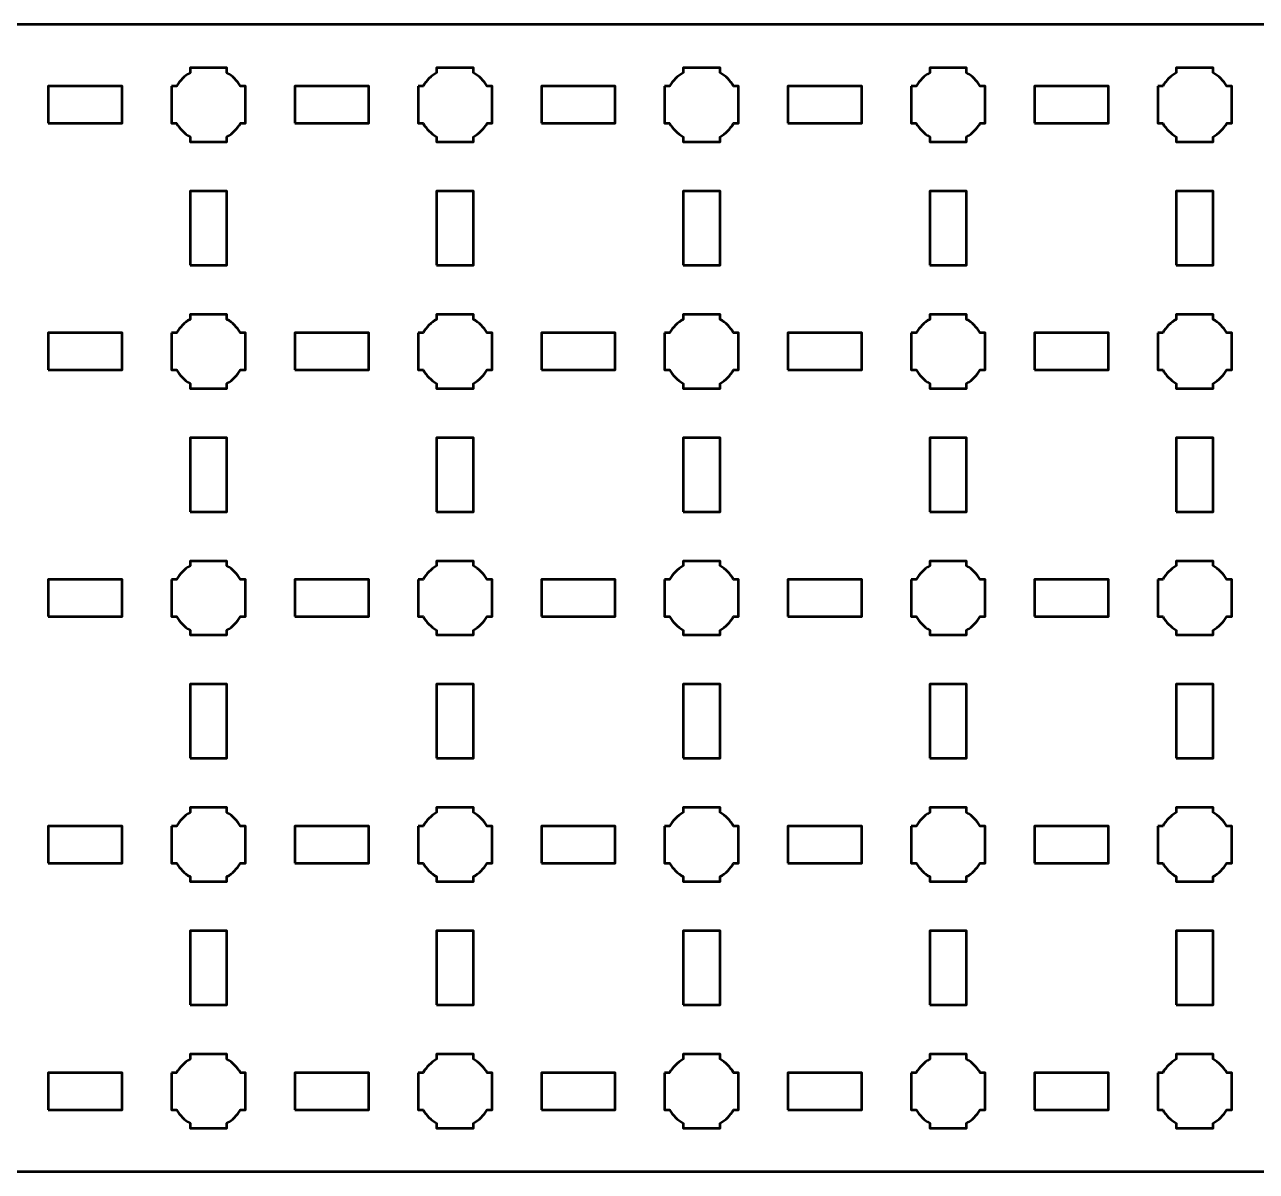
# Model space of a CAD drawing. Header units: centimetres. Extents: x -30.1 to 9.2, y -19.5 to -10.2.
# Drawn here: x -20.99 to -11, y -19.5 to -10.2 of the extents above; entities that cross this region are included whole.
import ezdxf

# ---------------------------------------------------------------- set-up
doc = ezdxf.new("R2010")
doc.units = ezdxf.units.CM
doc.header["$MEASUREMENT"] = 0
doc.layers.add('Layer 1', color=7, linetype='Continuous')

msp = doc.modelspace()

# ---------------------------------------------------------------- linework, layer by layer
at = {"layer": 'Layer 1', "color": 250, "lineweight": 53}
for points in [[(-20.8, -11), (-20.2, -11), (-20.2, -10.7), (-20.8, -10.7), (-20.8, -11)], [(-18.8, -11), (-18.2, -11), (-18.2, -10.7), (-18.8, -10.7), (-18.8, -11)], [(-16.8, -11), (-16.2, -11), (-16.2, -10.7), (-16.8, -10.7), (-16.8, -11)], [(-14.8, -11), (-14.2, -11), (-14.2, -10.7), (-14.8, -10.7), (-14.8, -11)], [(-12.8, -11), (-12.2, -11), (-12.2, -10.7), (-12.8, -10.7), (-12.8, -11)], [(-19.65, -12.15), (-19.35, -12.15), (-19.35, -11.55), (-19.65, -11.55), (-19.65, -12.15)], [(-17.65, -12.15), (-17.35, -12.15), (-17.35, -11.55), (-17.65, -11.55), (-17.65, -12.15)], [(-15.65, -12.15), (-15.35, -12.15), (-15.35, -11.55), (-15.65, -11.55), (-15.65, -12.15)], [(-13.65, -12.15), (-13.35, -12.15), (-13.35, -11.55), (-13.65, -11.55), (-13.65, -12.15)], [(-11.65, -12.15), (-11.35, -12.15), (-11.35, -11.55), (-11.65, -11.55), (-11.65, -12.15)], [(-20.8, -13), (-20.2, -13), (-20.2, -12.7), (-20.8, -12.7), (-20.8, -13)], [(-18.8, -13), (-18.2, -13), (-18.2, -12.7), (-18.8, -12.7), (-18.8, -13)], [(-16.8, -13), (-16.2, -13), (-16.2, -12.7), (-16.8, -12.7), (-16.8, -13)], [(-14.8, -13), (-14.2, -13), (-14.2, -12.7), (-14.8, -12.7), (-14.8, -13)], [(-12.8, -13), (-12.2, -13), (-12.2, -12.7), (-12.8, -12.7), (-12.8, -13)], [(-19.65, -14.15), (-19.35, -14.15), (-19.35, -13.55), (-19.65, -13.55), (-19.65, -14.15)], [(-17.65, -14.15), (-17.35, -14.15), (-17.35, -13.55), (-17.65, -13.55), (-17.65, -14.15)], [(-15.65, -14.15), (-15.35, -14.15), (-15.35, -13.55), (-15.65, -13.55), (-15.65, -14.15)], [(-13.65, -14.15), (-13.35, -14.15), (-13.35, -13.55), (-13.65, -13.55), (-13.65, -14.15)], [(-11.65, -14.15), (-11.35, -14.15), (-11.35, -13.55), (-11.65, -13.55), (-11.65, -14.15)], [(-20.8, -15), (-20.2, -15), (-20.2, -14.7), (-20.8, -14.7), (-20.8, -15)], [(-18.8, -15), (-18.2, -15), (-18.2, -14.7), (-18.8, -14.7), (-18.8, -15)], [(-16.8, -15), (-16.2, -15), (-16.2, -14.7), (-16.8, -14.7), (-16.8, -15)], [(-14.8, -15), (-14.2, -15), (-14.2, -14.7), (-14.8, -14.7), (-14.8, -15)], [(-12.8, -15), (-12.2, -15), (-12.2, -14.7), (-12.8, -14.7), (-12.8, -15)], [(-19.65, -16.15), (-19.35, -16.15), (-19.35, -15.55), (-19.65, -15.55), (-19.65, -16.15)], [(-17.65, -16.15), (-17.35, -16.15), (-17.35, -15.55), (-17.65, -15.55), (-17.65, -16.15)], [(-15.65, -16.15), (-15.35, -16.15), (-15.35, -15.55), (-15.65, -15.55), (-15.65, -16.15)], [(-13.65, -16.15), (-13.35, -16.15), (-13.35, -15.55), (-13.65, -15.55), (-13.65, -16.15)], [(-11.65, -16.15), (-11.35, -16.15), (-11.35, -15.55), (-11.65, -15.55), (-11.65, -16.15)], [(-20.8, -17), (-20.2, -17), (-20.2, -16.7), (-20.8, -16.7), (-20.8, -17)], [(-18.8, -17), (-18.2, -17), (-18.2, -16.7), (-18.8, -16.7), (-18.8, -17)], [(-16.8, -17), (-16.2, -17), (-16.2, -16.7), (-16.8, -16.7), (-16.8, -17)], [(-14.8, -17), (-14.2, -17), (-14.2, -16.7), (-14.8, -16.7), (-14.8, -17)], [(-12.8, -17), (-12.2, -17), (-12.2, -16.7), (-12.8, -16.7), (-12.8, -17)], [(-19.65, -18.15), (-19.35, -18.15), (-19.35, -17.55), (-19.65, -17.55), (-19.65, -18.15)], [(-17.65, -18.15), (-17.35, -18.15), (-17.35, -17.55), (-17.65, -17.55), (-17.65, -18.15)], [(-15.65, -18.15), (-15.35, -18.15), (-15.35, -17.55), (-15.65, -17.55), (-15.65, -18.15)], [(-13.65, -18.15), (-13.35, -18.15), (-13.35, -17.55), (-13.65, -17.55), (-13.65, -18.15)], [(-11.65, -18.15), (-11.35, -18.15), (-11.35, -17.55), (-11.65, -17.55), (-11.65, -18.15)], [(-20.8, -19), (-20.2, -19), (-20.2, -18.7), (-20.8, -18.7), (-20.8, -19)], [(-18.8, -19), (-18.2, -19), (-18.2, -18.7), (-18.8, -18.7), (-18.8, -19)], [(-16.8, -19), (-16.2, -19), (-16.2, -18.7), (-16.8, -18.7), (-16.8, -19)], [(-14.8, -19), (-14.2, -19), (-14.2, -18.7), (-14.8, -18.7), (-14.8, -19)], [(-12.8, -19), (-12.2, -19), (-12.2, -18.7), (-12.8, -18.7), (-12.8, -19)]]:
    msp.add_lwpolyline(points, close=True, dxfattribs=at)
msp.add_open_spline([(-30.15, -19), (-30.15, -19), (-30.15, -10.7), (-30.15, -10.7), (-30.15, -10.7), (-30.15, -10.42391), (-29.92609, -10.2), (-29.65, -10.2), (-29.65, -10.2), (-29.65, -10.2), (8.65, -10.2), (8.65, -10.2), (8.65, -10.2), (8.92609, -10.2), (9.15, -10.42391), (9.15, -10.7), (9.15, -10.7), (9.15, -10.7), (9.15, -19), (9.15, -19), (9.15, -19), (9.15, -19.27609), (8.92609, -19.5), (8.65, -19.5), (8.65, -19.5), (8.65, -19.5), (-29.65, -19.5), (-29.65, -19.5), (-29.65, -19.5), (-29.92609, -19.5), (-30.15, -19.27609), (-30.15, -19)], degree=3, knots=[0, 0, 0, 0, 0.125, 0.125, 0.125, 0.125, 0.25, 0.25, 0.25, 0.25, 0.375, 0.375, 0.375, 0.375, 0.5, 0.5, 0.5, 0.5, 0.625, 0.625, 0.625, 0.625, 0.75, 0.75, 0.75, 0.75, 0.875, 0.875, 0.875, 0.875, 1, 1, 1, 1], dxfattribs=at)
at = {"layer": 'Layer 1', "lineweight": 53}
for points in [[(-19.8, -10.7), (-19.8, -10.7), (-19.75985, -10.7), (-19.75985, -10.7), (-19.75985, -10.7), (-19.7335, -10.65447), (-19.69553, -10.6165), (-19.65, -10.59015), (-19.65, -10.59015), (-19.65, -10.59015), (-19.65, -10.55), (-19.65, -10.55), (-19.65, -10.55), (-19.65, -10.55), (-19.5, -10.55), (-19.5, -10.55), (-19.5, -10.55), (-19.5, -10.55), (-19.35, -10.55), (-19.35, -10.55), (-19.35, -10.55), (-19.35, -10.55), (-19.35, -10.59015), (-19.35, -10.59015), (-19.35, -10.59015), (-19.30447, -10.6165), (-19.2665, -10.65447), (-19.24015, -10.7), (-19.24015, -10.7), (-19.24015, -10.7), (-19.2, -10.7), (-19.2, -10.7), (-19.2, -10.7), (-19.2, -10.7), (-19.2, -10.85), (-19.2, -10.85), (-19.2, -10.85), (-19.2, -10.85), (-19.2, -11), (-19.2, -11), (-19.2, -11), (-19.2, -11), (-19.24015, -11), (-19.24015, -11), (-19.24015, -11), (-19.2665, -11.04553), (-19.30447, -11.0835), (-19.35, -11.10985), (-19.35, -11.10985), (-19.35, -11.10985), (-19.35, -11.15), (-19.35, -11.15), (-19.35, -11.15), (-19.35, -11.15), (-19.5, -11.15), (-19.5, -11.15), (-19.5, -11.15), (-19.5, -11.15), (-19.65, -11.15), (-19.65, -11.15), (-19.65, -11.15), (-19.65, -11.15), (-19.65, -11.10985), (-19.65, -11.10985), (-19.65, -11.10985), (-19.69553, -11.0835), (-19.7335, -11.04553), (-19.75985, -11), (-19.75985, -11), (-19.75985, -11), (-19.8, -11), (-19.8, -11), (-19.8, -11), (-19.8, -11), (-19.8, -10.85), (-19.8, -10.85), (-19.8, -10.85), (-19.8, -10.85), (-19.8, -10.7), (-19.8, -10.7)], [(-17.8, -10.7), (-17.8, -10.7), (-17.75985, -10.7), (-17.75985, -10.7), (-17.75985, -10.7), (-17.7335, -10.65447), (-17.69553, -10.6165), (-17.65, -10.59015), (-17.65, -10.59015), (-17.65, -10.59015), (-17.65, -10.55), (-17.65, -10.55), (-17.65, -10.55), (-17.65, -10.55), (-17.5, -10.55), (-17.5, -10.55), (-17.5, -10.55), (-17.5, -10.55), (-17.35, -10.55), (-17.35, -10.55), (-17.35, -10.55), (-17.35, -10.55), (-17.35, -10.59015), (-17.35, -10.59015), (-17.35, -10.59015), (-17.30447, -10.6165), (-17.2665, -10.65447), (-17.24015, -10.7), (-17.24015, -10.7), (-17.24015, -10.7), (-17.2, -10.7), (-17.2, -10.7), (-17.2, -10.7), (-17.2, -10.7), (-17.2, -10.85), (-17.2, -10.85), (-17.2, -10.85), (-17.2, -10.85), (-17.2, -11), (-17.2, -11), (-17.2, -11), (-17.2, -11), (-17.24015, -11), (-17.24015, -11), (-17.24015, -11), (-17.2665, -11.04553), (-17.30447, -11.0835), (-17.35, -11.10985), (-17.35, -11.10985), (-17.35, -11.10985), (-17.35, -11.15), (-17.35, -11.15), (-17.35, -11.15), (-17.35, -11.15), (-17.5, -11.15), (-17.5, -11.15), (-17.5, -11.15), (-17.5, -11.15), (-17.65, -11.15), (-17.65, -11.15), (-17.65, -11.15), (-17.65, -11.15), (-17.65, -11.10985), (-17.65, -11.10985), (-17.65, -11.10985), (-17.69553, -11.0835), (-17.7335, -11.04553), (-17.75985, -11), (-17.75985, -11), (-17.75985, -11), (-17.8, -11), (-17.8, -11), (-17.8, -11), (-17.8, -11), (-17.8, -10.85), (-17.8, -10.85), (-17.8, -10.85), (-17.8, -10.85), (-17.8, -10.7), (-17.8, -10.7)], [(-15.8, -10.7), (-15.8, -10.7), (-15.75985, -10.7), (-15.75985, -10.7), (-15.75985, -10.7), (-15.7335, -10.65447), (-15.69553, -10.6165), (-15.65, -10.59015), (-15.65, -10.59015), (-15.65, -10.59015), (-15.65, -10.55), (-15.65, -10.55), (-15.65, -10.55), (-15.65, -10.55), (-15.5, -10.55), (-15.5, -10.55), (-15.5, -10.55), (-15.5, -10.55), (-15.35, -10.55), (-15.35, -10.55), (-15.35, -10.55), (-15.35, -10.55), (-15.35, -10.59015), (-15.35, -10.59015), (-15.35, -10.59015), (-15.30447, -10.6165), (-15.2665, -10.65447), (-15.24015, -10.7), (-15.24015, -10.7), (-15.24015, -10.7), (-15.2, -10.7), (-15.2, -10.7), (-15.2, -10.7), (-15.2, -10.7), (-15.2, -10.85), (-15.2, -10.85), (-15.2, -10.85), (-15.2, -10.85), (-15.2, -11), (-15.2, -11), (-15.2, -11), (-15.2, -11), (-15.24015, -11), (-15.24015, -11), (-15.24015, -11), (-15.2665, -11.04553), (-15.30447, -11.0835), (-15.35, -11.10985), (-15.35, -11.10985), (-15.35, -11.10985), (-15.35, -11.15), (-15.35, -11.15), (-15.35, -11.15), (-15.35, -11.15), (-15.5, -11.15), (-15.5, -11.15), (-15.5, -11.15), (-15.5, -11.15), (-15.65, -11.15), (-15.65, -11.15), (-15.65, -11.15), (-15.65, -11.15), (-15.65, -11.10985), (-15.65, -11.10985), (-15.65, -11.10985), (-15.69553, -11.0835), (-15.7335, -11.04553), (-15.75985, -11), (-15.75985, -11), (-15.75985, -11), (-15.8, -11), (-15.8, -11), (-15.8, -11), (-15.8, -11), (-15.8, -10.85), (-15.8, -10.85), (-15.8, -10.85), (-15.8, -10.85), (-15.8, -10.7), (-15.8, -10.7)], [(-13.8, -10.7), (-13.8, -10.7), (-13.75985, -10.7), (-13.75985, -10.7), (-13.75985, -10.7), (-13.7335, -10.65447), (-13.69553, -10.6165), (-13.65, -10.59015), (-13.65, -10.59015), (-13.65, -10.59015), (-13.65, -10.55), (-13.65, -10.55), (-13.65, -10.55), (-13.65, -10.55), (-13.5, -10.55), (-13.5, -10.55), (-13.5, -10.55), (-13.5, -10.55), (-13.35, -10.55), (-13.35, -10.55), (-13.35, -10.55), (-13.35, -10.55), (-13.35, -10.59015), (-13.35, -10.59015), (-13.35, -10.59015), (-13.30447, -10.6165), (-13.2665, -10.65447), (-13.24015, -10.7), (-13.24015, -10.7), (-13.24015, -10.7), (-13.2, -10.7), (-13.2, -10.7), (-13.2, -10.7), (-13.2, -10.7), (-13.2, -10.85), (-13.2, -10.85), (-13.2, -10.85), (-13.2, -10.85), (-13.2, -11), (-13.2, -11), (-13.2, -11), (-13.2, -11), (-13.24015, -11), (-13.24015, -11), (-13.24015, -11), (-13.2665, -11.04553), (-13.30447, -11.0835), (-13.35, -11.10985), (-13.35, -11.10985), (-13.35, -11.10985), (-13.35, -11.15), (-13.35, -11.15), (-13.35, -11.15), (-13.35, -11.15), (-13.5, -11.15), (-13.5, -11.15), (-13.5, -11.15), (-13.5, -11.15), (-13.65, -11.15), (-13.65, -11.15), (-13.65, -11.15), (-13.65, -11.15), (-13.65, -11.10985), (-13.65, -11.10985), (-13.65, -11.10985), (-13.69553, -11.0835), (-13.7335, -11.04553), (-13.75985, -11), (-13.75985, -11), (-13.75985, -11), (-13.8, -11), (-13.8, -11), (-13.8, -11), (-13.8, -11), (-13.8, -10.85), (-13.8, -10.85), (-13.8, -10.85), (-13.8, -10.85), (-13.8, -10.7), (-13.8, -10.7)], [(-11.8, -10.7), (-11.8, -10.7), (-11.75985, -10.7), (-11.75985, -10.7), (-11.75985, -10.7), (-11.7335, -10.65447), (-11.69553, -10.6165), (-11.65, -10.59015), (-11.65, -10.59015), (-11.65, -10.59015), (-11.65, -10.55), (-11.65, -10.55), (-11.65, -10.55), (-11.65, -10.55), (-11.5, -10.55), (-11.5, -10.55), (-11.5, -10.55), (-11.5, -10.55), (-11.35, -10.55), (-11.35, -10.55), (-11.35, -10.55), (-11.35, -10.55), (-11.35, -10.59015), (-11.35, -10.59015), (-11.35, -10.59015), (-11.30447, -10.6165), (-11.2665, -10.65447), (-11.24015, -10.7), (-11.24015, -10.7), (-11.24015, -10.7), (-11.2, -10.7), (-11.2, -10.7), (-11.2, -10.7), (-11.2, -10.7), (-11.2, -10.85), (-11.2, -10.85), (-11.2, -10.85), (-11.2, -10.85), (-11.2, -11), (-11.2, -11), (-11.2, -11), (-11.2, -11), (-11.24015, -11), (-11.24015, -11), (-11.24015, -11), (-11.2665, -11.04553), (-11.30447, -11.0835), (-11.35, -11.10985), (-11.35, -11.10985), (-11.35, -11.10985), (-11.35, -11.15), (-11.35, -11.15), (-11.35, -11.15), (-11.35, -11.15), (-11.5, -11.15), (-11.5, -11.15), (-11.5, -11.15), (-11.5, -11.15), (-11.65, -11.15), (-11.65, -11.15), (-11.65, -11.15), (-11.65, -11.15), (-11.65, -11.10985), (-11.65, -11.10985), (-11.65, -11.10985), (-11.69553, -11.0835), (-11.7335, -11.04553), (-11.75985, -11), (-11.75985, -11), (-11.75985, -11), (-11.8, -11), (-11.8, -11), (-11.8, -11), (-11.8, -11), (-11.8, -10.85), (-11.8, -10.85), (-11.8, -10.85), (-11.8, -10.85), (-11.8, -10.7), (-11.8, -10.7)], [(-19.8, -12.7), (-19.8, -12.7), (-19.75985, -12.7), (-19.75985, -12.7), (-19.75985, -12.7), (-19.7335, -12.65447), (-19.69553, -12.6165), (-19.65, -12.59015), (-19.65, -12.59015), (-19.65, -12.59015), (-19.65, -12.55), (-19.65, -12.55), (-19.65, -12.55), (-19.65, -12.55), (-19.5, -12.55), (-19.5, -12.55), (-19.5, -12.55), (-19.5, -12.55), (-19.35, -12.55), (-19.35, -12.55), (-19.35, -12.55), (-19.35, -12.55), (-19.35, -12.59015), (-19.35, -12.59015), (-19.35, -12.59015), (-19.30447, -12.6165), (-19.2665, -12.65447), (-19.24015, -12.7), (-19.24015, -12.7), (-19.24015, -12.7), (-19.2, -12.7), (-19.2, -12.7), (-19.2, -12.7), (-19.2, -12.7), (-19.2, -12.85), (-19.2, -12.85), (-19.2, -12.85), (-19.2, -12.85), (-19.2, -13), (-19.2, -13), (-19.2, -13), (-19.2, -13), (-19.24015, -13), (-19.24015, -13), (-19.24015, -13), (-19.2665, -13.04553), (-19.30447, -13.0835), (-19.35, -13.10985), (-19.35, -13.10985), (-19.35, -13.10985), (-19.35, -13.15), (-19.35, -13.15), (-19.35, -13.15), (-19.35, -13.15), (-19.5, -13.15), (-19.5, -13.15), (-19.5, -13.15), (-19.5, -13.15), (-19.65, -13.15), (-19.65, -13.15), (-19.65, -13.15), (-19.65, -13.15), (-19.65, -13.10985), (-19.65, -13.10985), (-19.65, -13.10985), (-19.69553, -13.0835), (-19.7335, -13.04553), (-19.75985, -13), (-19.75985, -13), (-19.75985, -13), (-19.8, -13), (-19.8, -13), (-19.8, -13), (-19.8, -13), (-19.8, -12.85), (-19.8, -12.85), (-19.8, -12.85), (-19.8, -12.85), (-19.8, -12.7), (-19.8, -12.7)], [(-17.8, -12.7), (-17.8, -12.7), (-17.75985, -12.7), (-17.75985, -12.7), (-17.75985, -12.7), (-17.7335, -12.65447), (-17.69553, -12.6165), (-17.65, -12.59015), (-17.65, -12.59015), (-17.65, -12.59015), (-17.65, -12.55), (-17.65, -12.55), (-17.65, -12.55), (-17.65, -12.55), (-17.5, -12.55), (-17.5, -12.55), (-17.5, -12.55), (-17.5, -12.55), (-17.35, -12.55), (-17.35, -12.55), (-17.35, -12.55), (-17.35, -12.55), (-17.35, -12.59015), (-17.35, -12.59015), (-17.35, -12.59015), (-17.30447, -12.6165), (-17.2665, -12.65447), (-17.24015, -12.7), (-17.24015, -12.7), (-17.24015, -12.7), (-17.2, -12.7), (-17.2, -12.7), (-17.2, -12.7), (-17.2, -12.7), (-17.2, -12.85), (-17.2, -12.85), (-17.2, -12.85), (-17.2, -12.85), (-17.2, -13), (-17.2, -13), (-17.2, -13), (-17.2, -13), (-17.24015, -13), (-17.24015, -13), (-17.24015, -13), (-17.2665, -13.04553), (-17.30447, -13.0835), (-17.35, -13.10985), (-17.35, -13.10985), (-17.35, -13.10985), (-17.35, -13.15), (-17.35, -13.15), (-17.35, -13.15), (-17.35, -13.15), (-17.5, -13.15), (-17.5, -13.15), (-17.5, -13.15), (-17.5, -13.15), (-17.65, -13.15), (-17.65, -13.15), (-17.65, -13.15), (-17.65, -13.15), (-17.65, -13.10985), (-17.65, -13.10985), (-17.65, -13.10985), (-17.69553, -13.0835), (-17.7335, -13.04553), (-17.75985, -13), (-17.75985, -13), (-17.75985, -13), (-17.8, -13), (-17.8, -13), (-17.8, -13), (-17.8, -13), (-17.8, -12.85), (-17.8, -12.85), (-17.8, -12.85), (-17.8, -12.85), (-17.8, -12.7), (-17.8, -12.7)], [(-15.8, -12.7), (-15.8, -12.7), (-15.75985, -12.7), (-15.75985, -12.7), (-15.75985, -12.7), (-15.7335, -12.65447), (-15.69553, -12.6165), (-15.65, -12.59015), (-15.65, -12.59015), (-15.65, -12.59015), (-15.65, -12.55), (-15.65, -12.55), (-15.65, -12.55), (-15.65, -12.55), (-15.5, -12.55), (-15.5, -12.55), (-15.5, -12.55), (-15.5, -12.55), (-15.35, -12.55), (-15.35, -12.55), (-15.35, -12.55), (-15.35, -12.55), (-15.35, -12.59015), (-15.35, -12.59015), (-15.35, -12.59015), (-15.30447, -12.6165), (-15.2665, -12.65447), (-15.24015, -12.7), (-15.24015, -12.7), (-15.24015, -12.7), (-15.2, -12.7), (-15.2, -12.7), (-15.2, -12.7), (-15.2, -12.7), (-15.2, -12.85), (-15.2, -12.85), (-15.2, -12.85), (-15.2, -12.85), (-15.2, -13), (-15.2, -13), (-15.2, -13), (-15.2, -13), (-15.24015, -13), (-15.24015, -13), (-15.24015, -13), (-15.2665, -13.04553), (-15.30447, -13.0835), (-15.35, -13.10985), (-15.35, -13.10985), (-15.35, -13.10985), (-15.35, -13.15), (-15.35, -13.15), (-15.35, -13.15), (-15.35, -13.15), (-15.5, -13.15), (-15.5, -13.15), (-15.5, -13.15), (-15.5, -13.15), (-15.65, -13.15), (-15.65, -13.15), (-15.65, -13.15), (-15.65, -13.15), (-15.65, -13.10985), (-15.65, -13.10985), (-15.65, -13.10985), (-15.69553, -13.0835), (-15.7335, -13.04553), (-15.75985, -13), (-15.75985, -13), (-15.75985, -13), (-15.8, -13), (-15.8, -13), (-15.8, -13), (-15.8, -13), (-15.8, -12.85), (-15.8, -12.85), (-15.8, -12.85), (-15.8, -12.85), (-15.8, -12.7), (-15.8, -12.7)], [(-13.8, -12.7), (-13.8, -12.7), (-13.75985, -12.7), (-13.75985, -12.7), (-13.75985, -12.7), (-13.7335, -12.65447), (-13.69553, -12.6165), (-13.65, -12.59015), (-13.65, -12.59015), (-13.65, -12.59015), (-13.65, -12.55), (-13.65, -12.55), (-13.65, -12.55), (-13.65, -12.55), (-13.5, -12.55), (-13.5, -12.55), (-13.5, -12.55), (-13.5, -12.55), (-13.35, -12.55), (-13.35, -12.55), (-13.35, -12.55), (-13.35, -12.55), (-13.35, -12.59015), (-13.35, -12.59015), (-13.35, -12.59015), (-13.30447, -12.6165), (-13.2665, -12.65447), (-13.24015, -12.7), (-13.24015, -12.7), (-13.24015, -12.7), (-13.2, -12.7), (-13.2, -12.7), (-13.2, -12.7), (-13.2, -12.7), (-13.2, -12.85), (-13.2, -12.85), (-13.2, -12.85), (-13.2, -12.85), (-13.2, -13), (-13.2, -13), (-13.2, -13), (-13.2, -13), (-13.24015, -13), (-13.24015, -13), (-13.24015, -13), (-13.2665, -13.04553), (-13.30447, -13.0835), (-13.35, -13.10985), (-13.35, -13.10985), (-13.35, -13.10985), (-13.35, -13.15), (-13.35, -13.15), (-13.35, -13.15), (-13.35, -13.15), (-13.5, -13.15), (-13.5, -13.15), (-13.5, -13.15), (-13.5, -13.15), (-13.65, -13.15), (-13.65, -13.15), (-13.65, -13.15), (-13.65, -13.15), (-13.65, -13.10985), (-13.65, -13.10985), (-13.65, -13.10985), (-13.69553, -13.0835), (-13.7335, -13.04553), (-13.75985, -13), (-13.75985, -13), (-13.75985, -13), (-13.8, -13), (-13.8, -13), (-13.8, -13), (-13.8, -13), (-13.8, -12.85), (-13.8, -12.85), (-13.8, -12.85), (-13.8, -12.85), (-13.8, -12.7), (-13.8, -12.7)], [(-11.8, -12.7), (-11.8, -12.7), (-11.75985, -12.7), (-11.75985, -12.7), (-11.75985, -12.7), (-11.7335, -12.65447), (-11.69553, -12.6165), (-11.65, -12.59015), (-11.65, -12.59015), (-11.65, -12.59015), (-11.65, -12.55), (-11.65, -12.55), (-11.65, -12.55), (-11.65, -12.55), (-11.5, -12.55), (-11.5, -12.55), (-11.5, -12.55), (-11.5, -12.55), (-11.35, -12.55), (-11.35, -12.55), (-11.35, -12.55), (-11.35, -12.55), (-11.35, -12.59015), (-11.35, -12.59015), (-11.35, -12.59015), (-11.30447, -12.6165), (-11.2665, -12.65447), (-11.24015, -12.7), (-11.24015, -12.7), (-11.24015, -12.7), (-11.2, -12.7), (-11.2, -12.7), (-11.2, -12.7), (-11.2, -12.7), (-11.2, -12.85), (-11.2, -12.85), (-11.2, -12.85), (-11.2, -12.85), (-11.2, -13), (-11.2, -13), (-11.2, -13), (-11.2, -13), (-11.24015, -13), (-11.24015, -13), (-11.24015, -13), (-11.2665, -13.04553), (-11.30447, -13.0835), (-11.35, -13.10985), (-11.35, -13.10985), (-11.35, -13.10985), (-11.35, -13.15), (-11.35, -13.15), (-11.35, -13.15), (-11.35, -13.15), (-11.5, -13.15), (-11.5, -13.15), (-11.5, -13.15), (-11.5, -13.15), (-11.65, -13.15), (-11.65, -13.15), (-11.65, -13.15), (-11.65, -13.15), (-11.65, -13.10985), (-11.65, -13.10985), (-11.65, -13.10985), (-11.69553, -13.0835), (-11.7335, -13.04553), (-11.75985, -13), (-11.75985, -13), (-11.75985, -13), (-11.8, -13), (-11.8, -13), (-11.8, -13), (-11.8, -13), (-11.8, -12.85), (-11.8, -12.85), (-11.8, -12.85), (-11.8, -12.85), (-11.8, -12.7), (-11.8, -12.7)], [(-19.8, -14.7), (-19.8, -14.7), (-19.75985, -14.7), (-19.75985, -14.7), (-19.75985, -14.7), (-19.7335, -14.65447), (-19.69553, -14.6165), (-19.65, -14.59015), (-19.65, -14.59015), (-19.65, -14.59015), (-19.65, -14.55), (-19.65, -14.55), (-19.65, -14.55), (-19.65, -14.55), (-19.5, -14.55), (-19.5, -14.55), (-19.5, -14.55), (-19.5, -14.55), (-19.35, -14.55), (-19.35, -14.55), (-19.35, -14.55), (-19.35, -14.55), (-19.35, -14.59015), (-19.35, -14.59015), (-19.35, -14.59015), (-19.30447, -14.6165), (-19.2665, -14.65447), (-19.24015, -14.7), (-19.24015, -14.7), (-19.24015, -14.7), (-19.2, -14.7), (-19.2, -14.7), (-19.2, -14.7), (-19.2, -14.7), (-19.2, -14.85), (-19.2, -14.85), (-19.2, -14.85), (-19.2, -14.85), (-19.2, -15), (-19.2, -15), (-19.2, -15), (-19.2, -15), (-19.24015, -15), (-19.24015, -15), (-19.24015, -15), (-19.2665, -15.04553), (-19.30447, -15.0835), (-19.35, -15.10985), (-19.35, -15.10985), (-19.35, -15.10985), (-19.35, -15.15), (-19.35, -15.15), (-19.35, -15.15), (-19.35, -15.15), (-19.5, -15.15), (-19.5, -15.15), (-19.5, -15.15), (-19.5, -15.15), (-19.65, -15.15), (-19.65, -15.15), (-19.65, -15.15), (-19.65, -15.15), (-19.65, -15.10985), (-19.65, -15.10985), (-19.65, -15.10985), (-19.69553, -15.0835), (-19.7335, -15.04553), (-19.75985, -15), (-19.75985, -15), (-19.75985, -15), (-19.8, -15), (-19.8, -15), (-19.8, -15), (-19.8, -15), (-19.8, -14.85), (-19.8, -14.85), (-19.8, -14.85), (-19.8, -14.85), (-19.8, -14.7), (-19.8, -14.7)], [(-17.8, -14.7), (-17.8, -14.7), (-17.75985, -14.7), (-17.75985, -14.7), (-17.75985, -14.7), (-17.7335, -14.65447), (-17.69553, -14.6165), (-17.65, -14.59015), (-17.65, -14.59015), (-17.65, -14.59015), (-17.65, -14.55), (-17.65, -14.55), (-17.65, -14.55), (-17.65, -14.55), (-17.5, -14.55), (-17.5, -14.55), (-17.5, -14.55), (-17.5, -14.55), (-17.35, -14.55), (-17.35, -14.55), (-17.35, -14.55), (-17.35, -14.55), (-17.35, -14.59015), (-17.35, -14.59015), (-17.35, -14.59015), (-17.30447, -14.6165), (-17.2665, -14.65447), (-17.24015, -14.7), (-17.24015, -14.7), (-17.24015, -14.7), (-17.2, -14.7), (-17.2, -14.7), (-17.2, -14.7), (-17.2, -14.7), (-17.2, -14.85), (-17.2, -14.85), (-17.2, -14.85), (-17.2, -14.85), (-17.2, -15), (-17.2, -15), (-17.2, -15), (-17.2, -15), (-17.24015, -15), (-17.24015, -15), (-17.24015, -15), (-17.2665, -15.04553), (-17.30447, -15.0835), (-17.35, -15.10985), (-17.35, -15.10985), (-17.35, -15.10985), (-17.35, -15.15), (-17.35, -15.15), (-17.35, -15.15), (-17.35, -15.15), (-17.5, -15.15), (-17.5, -15.15), (-17.5, -15.15), (-17.5, -15.15), (-17.65, -15.15), (-17.65, -15.15), (-17.65, -15.15), (-17.65, -15.15), (-17.65, -15.10985), (-17.65, -15.10985), (-17.65, -15.10985), (-17.69553, -15.0835), (-17.7335, -15.04553), (-17.75985, -15), (-17.75985, -15), (-17.75985, -15), (-17.8, -15), (-17.8, -15), (-17.8, -15), (-17.8, -15), (-17.8, -14.85), (-17.8, -14.85), (-17.8, -14.85), (-17.8, -14.85), (-17.8, -14.7), (-17.8, -14.7)], [(-15.8, -14.7), (-15.8, -14.7), (-15.75985, -14.7), (-15.75985, -14.7), (-15.75985, -14.7), (-15.7335, -14.65447), (-15.69553, -14.6165), (-15.65, -14.59015), (-15.65, -14.59015), (-15.65, -14.59015), (-15.65, -14.55), (-15.65, -14.55), (-15.65, -14.55), (-15.65, -14.55), (-15.5, -14.55), (-15.5, -14.55), (-15.5, -14.55), (-15.5, -14.55), (-15.35, -14.55), (-15.35, -14.55), (-15.35, -14.55), (-15.35, -14.55), (-15.35, -14.59015), (-15.35, -14.59015), (-15.35, -14.59015), (-15.30447, -14.6165), (-15.2665, -14.65447), (-15.24015, -14.7), (-15.24015, -14.7), (-15.24015, -14.7), (-15.2, -14.7), (-15.2, -14.7), (-15.2, -14.7), (-15.2, -14.7), (-15.2, -14.85), (-15.2, -14.85), (-15.2, -14.85), (-15.2, -14.85), (-15.2, -15), (-15.2, -15), (-15.2, -15), (-15.2, -15), (-15.24015, -15), (-15.24015, -15), (-15.24015, -15), (-15.2665, -15.04553), (-15.30447, -15.0835), (-15.35, -15.10985), (-15.35, -15.10985), (-15.35, -15.10985), (-15.35, -15.15), (-15.35, -15.15), (-15.35, -15.15), (-15.35, -15.15), (-15.5, -15.15), (-15.5, -15.15), (-15.5, -15.15), (-15.5, -15.15), (-15.65, -15.15), (-15.65, -15.15), (-15.65, -15.15), (-15.65, -15.15), (-15.65, -15.10985), (-15.65, -15.10985), (-15.65, -15.10985), (-15.69553, -15.0835), (-15.7335, -15.04553), (-15.75985, -15), (-15.75985, -15), (-15.75985, -15), (-15.8, -15), (-15.8, -15), (-15.8, -15), (-15.8, -15), (-15.8, -14.85), (-15.8, -14.85), (-15.8, -14.85), (-15.8, -14.85), (-15.8, -14.7), (-15.8, -14.7)], [(-13.8, -14.7), (-13.8, -14.7), (-13.75985, -14.7), (-13.75985, -14.7), (-13.75985, -14.7), (-13.7335, -14.65447), (-13.69553, -14.6165), (-13.65, -14.59015), (-13.65, -14.59015), (-13.65, -14.59015), (-13.65, -14.55), (-13.65, -14.55), (-13.65, -14.55), (-13.65, -14.55), (-13.5, -14.55), (-13.5, -14.55), (-13.5, -14.55), (-13.5, -14.55), (-13.35, -14.55), (-13.35, -14.55), (-13.35, -14.55), (-13.35, -14.55), (-13.35, -14.59015), (-13.35, -14.59015), (-13.35, -14.59015), (-13.30447, -14.6165), (-13.2665, -14.65447), (-13.24015, -14.7), (-13.24015, -14.7), (-13.24015, -14.7), (-13.2, -14.7), (-13.2, -14.7), (-13.2, -14.7), (-13.2, -14.7), (-13.2, -14.85), (-13.2, -14.85), (-13.2, -14.85), (-13.2, -14.85), (-13.2, -15), (-13.2, -15), (-13.2, -15), (-13.2, -15), (-13.24015, -15), (-13.24015, -15), (-13.24015, -15), (-13.2665, -15.04553), (-13.30447, -15.0835), (-13.35, -15.10985), (-13.35, -15.10985), (-13.35, -15.10985), (-13.35, -15.15), (-13.35, -15.15), (-13.35, -15.15), (-13.35, -15.15), (-13.5, -15.15), (-13.5, -15.15), (-13.5, -15.15), (-13.5, -15.15), (-13.65, -15.15), (-13.65, -15.15), (-13.65, -15.15), (-13.65, -15.15), (-13.65, -15.10985), (-13.65, -15.10985), (-13.65, -15.10985), (-13.69553, -15.0835), (-13.7335, -15.04553), (-13.75985, -15), (-13.75985, -15), (-13.75985, -15), (-13.8, -15), (-13.8, -15), (-13.8, -15), (-13.8, -15), (-13.8, -14.85), (-13.8, -14.85), (-13.8, -14.85), (-13.8, -14.85), (-13.8, -14.7), (-13.8, -14.7)], [(-11.8, -14.7), (-11.8, -14.7), (-11.75985, -14.7), (-11.75985, -14.7), (-11.75985, -14.7), (-11.7335, -14.65447), (-11.69553, -14.6165), (-11.65, -14.59015), (-11.65, -14.59015), (-11.65, -14.59015), (-11.65, -14.55), (-11.65, -14.55), (-11.65, -14.55), (-11.65, -14.55), (-11.5, -14.55), (-11.5, -14.55), (-11.5, -14.55), (-11.5, -14.55), (-11.35, -14.55), (-11.35, -14.55), (-11.35, -14.55), (-11.35, -14.55), (-11.35, -14.59015), (-11.35, -14.59015), (-11.35, -14.59015), (-11.30447, -14.6165), (-11.2665, -14.65447), (-11.24015, -14.7), (-11.24015, -14.7), (-11.24015, -14.7), (-11.2, -14.7), (-11.2, -14.7), (-11.2, -14.7), (-11.2, -14.7), (-11.2, -14.85), (-11.2, -14.85), (-11.2, -14.85), (-11.2, -14.85), (-11.2, -15), (-11.2, -15), (-11.2, -15), (-11.2, -15), (-11.24015, -15), (-11.24015, -15), (-11.24015, -15), (-11.2665, -15.04553), (-11.30447, -15.0835), (-11.35, -15.10985), (-11.35, -15.10985), (-11.35, -15.10985), (-11.35, -15.15), (-11.35, -15.15), (-11.35, -15.15), (-11.35, -15.15), (-11.5, -15.15), (-11.5, -15.15), (-11.5, -15.15), (-11.5, -15.15), (-11.65, -15.15), (-11.65, -15.15), (-11.65, -15.15), (-11.65, -15.15), (-11.65, -15.10985), (-11.65, -15.10985), (-11.65, -15.10985), (-11.69553, -15.0835), (-11.7335, -15.04553), (-11.75985, -15), (-11.75985, -15), (-11.75985, -15), (-11.8, -15), (-11.8, -15), (-11.8, -15), (-11.8, -15), (-11.8, -14.85), (-11.8, -14.85), (-11.8, -14.85), (-11.8, -14.85), (-11.8, -14.7), (-11.8, -14.7)], [(-19.8, -16.7), (-19.8, -16.7), (-19.75985, -16.7), (-19.75985, -16.7), (-19.75985, -16.7), (-19.7335, -16.65447), (-19.69553, -16.6165), (-19.65, -16.59015), (-19.65, -16.59015), (-19.65, -16.59015), (-19.65, -16.55), (-19.65, -16.55), (-19.65, -16.55), (-19.65, -16.55), (-19.5, -16.55), (-19.5, -16.55), (-19.5, -16.55), (-19.5, -16.55), (-19.35, -16.55), (-19.35, -16.55), (-19.35, -16.55), (-19.35, -16.55), (-19.35, -16.59015), (-19.35, -16.59015), (-19.35, -16.59015), (-19.30447, -16.6165), (-19.2665, -16.65447), (-19.24015, -16.7), (-19.24015, -16.7), (-19.24015, -16.7), (-19.2, -16.7), (-19.2, -16.7), (-19.2, -16.7), (-19.2, -16.7), (-19.2, -16.85), (-19.2, -16.85), (-19.2, -16.85), (-19.2, -16.85), (-19.2, -17), (-19.2, -17), (-19.2, -17), (-19.2, -17), (-19.24015, -17), (-19.24015, -17), (-19.24015, -17), (-19.2665, -17.04553), (-19.30447, -17.0835), (-19.35, -17.10985), (-19.35, -17.10985), (-19.35, -17.10985), (-19.35, -17.15), (-19.35, -17.15), (-19.35, -17.15), (-19.35, -17.15), (-19.5, -17.15), (-19.5, -17.15), (-19.5, -17.15), (-19.5, -17.15), (-19.65, -17.15), (-19.65, -17.15), (-19.65, -17.15), (-19.65, -17.15), (-19.65, -17.10985), (-19.65, -17.10985), (-19.65, -17.10985), (-19.69553, -17.0835), (-19.7335, -17.04553), (-19.75985, -17), (-19.75985, -17), (-19.75985, -17), (-19.8, -17), (-19.8, -17), (-19.8, -17), (-19.8, -17), (-19.8, -16.85), (-19.8, -16.85), (-19.8, -16.85), (-19.8, -16.85), (-19.8, -16.7), (-19.8, -16.7)], [(-17.8, -16.7), (-17.8, -16.7), (-17.75985, -16.7), (-17.75985, -16.7), (-17.75985, -16.7), (-17.7335, -16.65447), (-17.69553, -16.6165), (-17.65, -16.59015), (-17.65, -16.59015), (-17.65, -16.59015), (-17.65, -16.55), (-17.65, -16.55), (-17.65, -16.55), (-17.65, -16.55), (-17.5, -16.55), (-17.5, -16.55), (-17.5, -16.55), (-17.5, -16.55), (-17.35, -16.55), (-17.35, -16.55), (-17.35, -16.55), (-17.35, -16.55), (-17.35, -16.59015), (-17.35, -16.59015), (-17.35, -16.59015), (-17.30447, -16.6165), (-17.2665, -16.65447), (-17.24015, -16.7), (-17.24015, -16.7), (-17.24015, -16.7), (-17.2, -16.7), (-17.2, -16.7), (-17.2, -16.7), (-17.2, -16.7), (-17.2, -16.85), (-17.2, -16.85), (-17.2, -16.85), (-17.2, -16.85), (-17.2, -17), (-17.2, -17), (-17.2, -17), (-17.2, -17), (-17.24015, -17), (-17.24015, -17), (-17.24015, -17), (-17.2665, -17.04553), (-17.30447, -17.0835), (-17.35, -17.10985), (-17.35, -17.10985), (-17.35, -17.10985), (-17.35, -17.15), (-17.35, -17.15), (-17.35, -17.15), (-17.35, -17.15), (-17.5, -17.15), (-17.5, -17.15), (-17.5, -17.15), (-17.5, -17.15), (-17.65, -17.15), (-17.65, -17.15), (-17.65, -17.15), (-17.65, -17.15), (-17.65, -17.10985), (-17.65, -17.10985), (-17.65, -17.10985), (-17.69553, -17.0835), (-17.7335, -17.04553), (-17.75985, -17), (-17.75985, -17), (-17.75985, -17), (-17.8, -17), (-17.8, -17), (-17.8, -17), (-17.8, -17), (-17.8, -16.85), (-17.8, -16.85), (-17.8, -16.85), (-17.8, -16.85), (-17.8, -16.7), (-17.8, -16.7)], [(-15.8, -16.7), (-15.8, -16.7), (-15.75985, -16.7), (-15.75985, -16.7), (-15.75985, -16.7), (-15.7335, -16.65447), (-15.69553, -16.6165), (-15.65, -16.59015), (-15.65, -16.59015), (-15.65, -16.59015), (-15.65, -16.55), (-15.65, -16.55), (-15.65, -16.55), (-15.65, -16.55), (-15.5, -16.55), (-15.5, -16.55), (-15.5, -16.55), (-15.5, -16.55), (-15.35, -16.55), (-15.35, -16.55), (-15.35, -16.55), (-15.35, -16.55), (-15.35, -16.59015), (-15.35, -16.59015), (-15.35, -16.59015), (-15.30447, -16.6165), (-15.2665, -16.65447), (-15.24015, -16.7), (-15.24015, -16.7), (-15.24015, -16.7), (-15.2, -16.7), (-15.2, -16.7), (-15.2, -16.7), (-15.2, -16.7), (-15.2, -16.85), (-15.2, -16.85), (-15.2, -16.85), (-15.2, -16.85), (-15.2, -17), (-15.2, -17), (-15.2, -17), (-15.2, -17), (-15.24015, -17), (-15.24015, -17), (-15.24015, -17), (-15.2665, -17.04553), (-15.30447, -17.0835), (-15.35, -17.10985), (-15.35, -17.10985), (-15.35, -17.10985), (-15.35, -17.15), (-15.35, -17.15), (-15.35, -17.15), (-15.35, -17.15), (-15.5, -17.15), (-15.5, -17.15), (-15.5, -17.15), (-15.5, -17.15), (-15.65, -17.15), (-15.65, -17.15), (-15.65, -17.15), (-15.65, -17.15), (-15.65, -17.10985), (-15.65, -17.10985), (-15.65, -17.10985), (-15.69553, -17.0835), (-15.7335, -17.04553), (-15.75985, -17), (-15.75985, -17), (-15.75985, -17), (-15.8, -17), (-15.8, -17), (-15.8, -17), (-15.8, -17), (-15.8, -16.85), (-15.8, -16.85), (-15.8, -16.85), (-15.8, -16.85), (-15.8, -16.7), (-15.8, -16.7)], [(-13.8, -16.7), (-13.8, -16.7), (-13.75985, -16.7), (-13.75985, -16.7), (-13.75985, -16.7), (-13.7335, -16.65447), (-13.69553, -16.6165), (-13.65, -16.59015), (-13.65, -16.59015), (-13.65, -16.59015), (-13.65, -16.55), (-13.65, -16.55), (-13.65, -16.55), (-13.65, -16.55), (-13.5, -16.55), (-13.5, -16.55), (-13.5, -16.55), (-13.5, -16.55), (-13.35, -16.55), (-13.35, -16.55), (-13.35, -16.55), (-13.35, -16.55), (-13.35, -16.59015), (-13.35, -16.59015), (-13.35, -16.59015), (-13.30447, -16.6165), (-13.2665, -16.65447), (-13.24015, -16.7), (-13.24015, -16.7), (-13.24015, -16.7), (-13.2, -16.7), (-13.2, -16.7), (-13.2, -16.7), (-13.2, -16.7), (-13.2, -16.85), (-13.2, -16.85), (-13.2, -16.85), (-13.2, -16.85), (-13.2, -17), (-13.2, -17), (-13.2, -17), (-13.2, -17), (-13.24015, -17), (-13.24015, -17), (-13.24015, -17), (-13.2665, -17.04553), (-13.30447, -17.0835), (-13.35, -17.10985), (-13.35, -17.10985), (-13.35, -17.10985), (-13.35, -17.15), (-13.35, -17.15), (-13.35, -17.15), (-13.35, -17.15), (-13.5, -17.15), (-13.5, -17.15), (-13.5, -17.15), (-13.5, -17.15), (-13.65, -17.15), (-13.65, -17.15), (-13.65, -17.15), (-13.65, -17.15), (-13.65, -17.10985), (-13.65, -17.10985), (-13.65, -17.10985), (-13.69553, -17.0835), (-13.7335, -17.04553), (-13.75985, -17), (-13.75985, -17), (-13.75985, -17), (-13.8, -17), (-13.8, -17), (-13.8, -17), (-13.8, -17), (-13.8, -16.85), (-13.8, -16.85), (-13.8, -16.85), (-13.8, -16.85), (-13.8, -16.7), (-13.8, -16.7)], [(-11.8, -16.7), (-11.8, -16.7), (-11.75985, -16.7), (-11.75985, -16.7), (-11.75985, -16.7), (-11.7335, -16.65447), (-11.69553, -16.6165), (-11.65, -16.59015), (-11.65, -16.59015), (-11.65, -16.59015), (-11.65, -16.55), (-11.65, -16.55), (-11.65, -16.55), (-11.65, -16.55), (-11.5, -16.55), (-11.5, -16.55), (-11.5, -16.55), (-11.5, -16.55), (-11.35, -16.55), (-11.35, -16.55), (-11.35, -16.55), (-11.35, -16.55), (-11.35, -16.59015), (-11.35, -16.59015), (-11.35, -16.59015), (-11.30447, -16.6165), (-11.2665, -16.65447), (-11.24015, -16.7), (-11.24015, -16.7), (-11.24015, -16.7), (-11.2, -16.7), (-11.2, -16.7), (-11.2, -16.7), (-11.2, -16.7), (-11.2, -16.85), (-11.2, -16.85), (-11.2, -16.85), (-11.2, -16.85), (-11.2, -17), (-11.2, -17), (-11.2, -17), (-11.2, -17), (-11.24015, -17), (-11.24015, -17), (-11.24015, -17), (-11.2665, -17.04553), (-11.30447, -17.0835), (-11.35, -17.10985), (-11.35, -17.10985), (-11.35, -17.10985), (-11.35, -17.15), (-11.35, -17.15), (-11.35, -17.15), (-11.35, -17.15), (-11.5, -17.15), (-11.5, -17.15), (-11.5, -17.15), (-11.5, -17.15), (-11.65, -17.15), (-11.65, -17.15), (-11.65, -17.15), (-11.65, -17.15), (-11.65, -17.10985), (-11.65, -17.10985), (-11.65, -17.10985), (-11.69553, -17.0835), (-11.7335, -17.04553), (-11.75985, -17), (-11.75985, -17), (-11.75985, -17), (-11.8, -17), (-11.8, -17), (-11.8, -17), (-11.8, -17), (-11.8, -16.85), (-11.8, -16.85), (-11.8, -16.85), (-11.8, -16.85), (-11.8, -16.7), (-11.8, -16.7)], [(-19.8, -18.7), (-19.8, -18.7), (-19.75985, -18.7), (-19.75985, -18.7), (-19.75985, -18.7), (-19.7335, -18.65447), (-19.69553, -18.6165), (-19.65, -18.59015), (-19.65, -18.59015), (-19.65, -18.59015), (-19.65, -18.55), (-19.65, -18.55), (-19.65, -18.55), (-19.65, -18.55), (-19.5, -18.55), (-19.5, -18.55), (-19.5, -18.55), (-19.5, -18.55), (-19.35, -18.55), (-19.35, -18.55), (-19.35, -18.55), (-19.35, -18.55), (-19.35, -18.59015), (-19.35, -18.59015), (-19.35, -18.59015), (-19.30447, -18.6165), (-19.2665, -18.65447), (-19.24015, -18.7), (-19.24015, -18.7), (-19.24015, -18.7), (-19.2, -18.7), (-19.2, -18.7), (-19.2, -18.7), (-19.2, -18.7), (-19.2, -18.85), (-19.2, -18.85), (-19.2, -18.85), (-19.2, -18.85), (-19.2, -19), (-19.2, -19), (-19.2, -19), (-19.2, -19), (-19.24015, -19), (-19.24015, -19), (-19.24015, -19), (-19.2665, -19.04553), (-19.30447, -19.0835), (-19.35, -19.10985), (-19.35, -19.10985), (-19.35, -19.10985), (-19.35, -19.15), (-19.35, -19.15), (-19.35, -19.15), (-19.35, -19.15), (-19.5, -19.15), (-19.5, -19.15), (-19.5, -19.15), (-19.5, -19.15), (-19.65, -19.15), (-19.65, -19.15), (-19.65, -19.15), (-19.65, -19.15), (-19.65, -19.10985), (-19.65, -19.10985), (-19.65, -19.10985), (-19.69553, -19.0835), (-19.7335, -19.04553), (-19.75985, -19), (-19.75985, -19), (-19.75985, -19), (-19.8, -19), (-19.8, -19), (-19.8, -19), (-19.8, -19), (-19.8, -18.85), (-19.8, -18.85), (-19.8, -18.85), (-19.8, -18.85), (-19.8, -18.7), (-19.8, -18.7)], [(-17.8, -18.7), (-17.8, -18.7), (-17.75985, -18.7), (-17.75985, -18.7), (-17.75985, -18.7), (-17.7335, -18.65447), (-17.69553, -18.6165), (-17.65, -18.59015), (-17.65, -18.59015), (-17.65, -18.59015), (-17.65, -18.55), (-17.65, -18.55), (-17.65, -18.55), (-17.65, -18.55), (-17.5, -18.55), (-17.5, -18.55), (-17.5, -18.55), (-17.5, -18.55), (-17.35, -18.55), (-17.35, -18.55), (-17.35, -18.55), (-17.35, -18.55), (-17.35, -18.59015), (-17.35, -18.59015), (-17.35, -18.59015), (-17.30447, -18.6165), (-17.2665, -18.65447), (-17.24015, -18.7), (-17.24015, -18.7), (-17.24015, -18.7), (-17.2, -18.7), (-17.2, -18.7), (-17.2, -18.7), (-17.2, -18.7), (-17.2, -18.85), (-17.2, -18.85), (-17.2, -18.85), (-17.2, -18.85), (-17.2, -19), (-17.2, -19), (-17.2, -19), (-17.2, -19), (-17.24015, -19), (-17.24015, -19), (-17.24015, -19), (-17.2665, -19.04553), (-17.30447, -19.0835), (-17.35, -19.10985), (-17.35, -19.10985), (-17.35, -19.10985), (-17.35, -19.15), (-17.35, -19.15), (-17.35, -19.15), (-17.35, -19.15), (-17.5, -19.15), (-17.5, -19.15), (-17.5, -19.15), (-17.5, -19.15), (-17.65, -19.15), (-17.65, -19.15), (-17.65, -19.15), (-17.65, -19.15), (-17.65, -19.10985), (-17.65, -19.10985), (-17.65, -19.10985), (-17.69553, -19.0835), (-17.7335, -19.04553), (-17.75985, -19), (-17.75985, -19), (-17.75985, -19), (-17.8, -19), (-17.8, -19), (-17.8, -19), (-17.8, -19), (-17.8, -18.85), (-17.8, -18.85), (-17.8, -18.85), (-17.8, -18.85), (-17.8, -18.7), (-17.8, -18.7)], [(-15.8, -18.7), (-15.8, -18.7), (-15.75985, -18.7), (-15.75985, -18.7), (-15.75985, -18.7), (-15.7335, -18.65447), (-15.69553, -18.6165), (-15.65, -18.59015), (-15.65, -18.59015), (-15.65, -18.59015), (-15.65, -18.55), (-15.65, -18.55), (-15.65, -18.55), (-15.65, -18.55), (-15.5, -18.55), (-15.5, -18.55), (-15.5, -18.55), (-15.5, -18.55), (-15.35, -18.55), (-15.35, -18.55), (-15.35, -18.55), (-15.35, -18.55), (-15.35, -18.59015), (-15.35, -18.59015), (-15.35, -18.59015), (-15.30447, -18.6165), (-15.2665, -18.65447), (-15.24015, -18.7), (-15.24015, -18.7), (-15.24015, -18.7), (-15.2, -18.7), (-15.2, -18.7), (-15.2, -18.7), (-15.2, -18.7), (-15.2, -18.85), (-15.2, -18.85), (-15.2, -18.85), (-15.2, -18.85), (-15.2, -19), (-15.2, -19), (-15.2, -19), (-15.2, -19), (-15.24015, -19), (-15.24015, -19), (-15.24015, -19), (-15.2665, -19.04553), (-15.30447, -19.0835), (-15.35, -19.10985), (-15.35, -19.10985), (-15.35, -19.10985), (-15.35, -19.15), (-15.35, -19.15), (-15.35, -19.15), (-15.35, -19.15), (-15.5, -19.15), (-15.5, -19.15), (-15.5, -19.15), (-15.5, -19.15), (-15.65, -19.15), (-15.65, -19.15), (-15.65, -19.15), (-15.65, -19.15), (-15.65, -19.10985), (-15.65, -19.10985), (-15.65, -19.10985), (-15.69553, -19.0835), (-15.7335, -19.04553), (-15.75985, -19), (-15.75985, -19), (-15.75985, -19), (-15.8, -19), (-15.8, -19), (-15.8, -19), (-15.8, -19), (-15.8, -18.85), (-15.8, -18.85), (-15.8, -18.85), (-15.8, -18.85), (-15.8, -18.7), (-15.8, -18.7)], [(-13.8, -18.7), (-13.8, -18.7), (-13.75985, -18.7), (-13.75985, -18.7), (-13.75985, -18.7), (-13.7335, -18.65447), (-13.69553, -18.6165), (-13.65, -18.59015), (-13.65, -18.59015), (-13.65, -18.59015), (-13.65, -18.55), (-13.65, -18.55), (-13.65, -18.55), (-13.65, -18.55), (-13.5, -18.55), (-13.5, -18.55), (-13.5, -18.55), (-13.5, -18.55), (-13.35, -18.55), (-13.35, -18.55), (-13.35, -18.55), (-13.35, -18.55), (-13.35, -18.59015), (-13.35, -18.59015), (-13.35, -18.59015), (-13.30447, -18.6165), (-13.2665, -18.65447), (-13.24015, -18.7), (-13.24015, -18.7), (-13.24015, -18.7), (-13.2, -18.7), (-13.2, -18.7), (-13.2, -18.7), (-13.2, -18.7), (-13.2, -18.85), (-13.2, -18.85), (-13.2, -18.85), (-13.2, -18.85), (-13.2, -19), (-13.2, -19), (-13.2, -19), (-13.2, -19), (-13.24015, -19), (-13.24015, -19), (-13.24015, -19), (-13.2665, -19.04553), (-13.30447, -19.0835), (-13.35, -19.10985), (-13.35, -19.10985), (-13.35, -19.10985), (-13.35, -19.15), (-13.35, -19.15), (-13.35, -19.15), (-13.35, -19.15), (-13.5, -19.15), (-13.5, -19.15), (-13.5, -19.15), (-13.5, -19.15), (-13.65, -19.15), (-13.65, -19.15), (-13.65, -19.15), (-13.65, -19.15), (-13.65, -19.10985), (-13.65, -19.10985), (-13.65, -19.10985), (-13.69553, -19.0835), (-13.7335, -19.04553), (-13.75985, -19), (-13.75985, -19), (-13.75985, -19), (-13.8, -19), (-13.8, -19), (-13.8, -19), (-13.8, -19), (-13.8, -18.85), (-13.8, -18.85), (-13.8, -18.85), (-13.8, -18.85), (-13.8, -18.7), (-13.8, -18.7)], [(-11.8, -18.7), (-11.8, -18.7), (-11.75985, -18.7), (-11.75985, -18.7), (-11.75985, -18.7), (-11.7335, -18.65447), (-11.69553, -18.6165), (-11.65, -18.59015), (-11.65, -18.59015), (-11.65, -18.59015), (-11.65, -18.55), (-11.65, -18.55), (-11.65, -18.55), (-11.65, -18.55), (-11.5, -18.55), (-11.5, -18.55), (-11.5, -18.55), (-11.5, -18.55), (-11.35, -18.55), (-11.35, -18.55), (-11.35, -18.55), (-11.35, -18.55), (-11.35, -18.59015), (-11.35, -18.59015), (-11.35, -18.59015), (-11.30447, -18.6165), (-11.2665, -18.65447), (-11.24015, -18.7), (-11.24015, -18.7), (-11.24015, -18.7), (-11.2, -18.7), (-11.2, -18.7), (-11.2, -18.7), (-11.2, -18.7), (-11.2, -18.85), (-11.2, -18.85), (-11.2, -18.85), (-11.2, -18.85), (-11.2, -19), (-11.2, -19), (-11.2, -19), (-11.2, -19), (-11.24015, -19), (-11.24015, -19), (-11.24015, -19), (-11.2665, -19.04553), (-11.30447, -19.0835), (-11.35, -19.10985), (-11.35, -19.10985), (-11.35, -19.10985), (-11.35, -19.15), (-11.35, -19.15), (-11.35, -19.15), (-11.35, -19.15), (-11.5, -19.15), (-11.5, -19.15), (-11.5, -19.15), (-11.5, -19.15), (-11.65, -19.15), (-11.65, -19.15), (-11.65, -19.15), (-11.65, -19.15), (-11.65, -19.10985), (-11.65, -19.10985), (-11.65, -19.10985), (-11.69553, -19.0835), (-11.7335, -19.04553), (-11.75985, -19), (-11.75985, -19), (-11.75985, -19), (-11.8, -19), (-11.8, -19), (-11.8, -19), (-11.8, -19), (-11.8, -18.85), (-11.8, -18.85), (-11.8, -18.85), (-11.8, -18.85), (-11.8, -18.7), (-11.8, -18.7)]]:
    msp.add_open_spline(points, degree=3, knots=[0, 0, 0, 0, 0.05, 0.05, 0.05, 0.05, 0.1, 0.1, 0.1, 0.1, 0.15, 0.15, 0.15, 0.15, 0.2, 0.2, 0.2, 0.2, 0.25, 0.25, 0.25, 0.25, 0.3, 0.3, 0.3, 0.3, 0.35, 0.35, 0.35, 0.35, 0.4, 0.4, 0.4, 0.4, 0.45, 0.45, 0.45, 0.45, 0.5, 0.5, 0.5, 0.5, 0.55, 0.55, 0.55, 0.55, 0.6, 0.6, 0.6, 0.6, 0.65, 0.65, 0.65, 0.65, 0.7, 0.7, 0.7, 0.7, 0.75, 0.75, 0.75, 0.75, 0.8, 0.8, 0.8, 0.8, 0.85, 0.85, 0.85, 0.85, 0.9, 0.9, 0.9, 0.9, 0.95, 0.95, 0.95, 0.95, 1, 1, 1, 1], dxfattribs=at)

doc.saveas('drawing.dxf')
